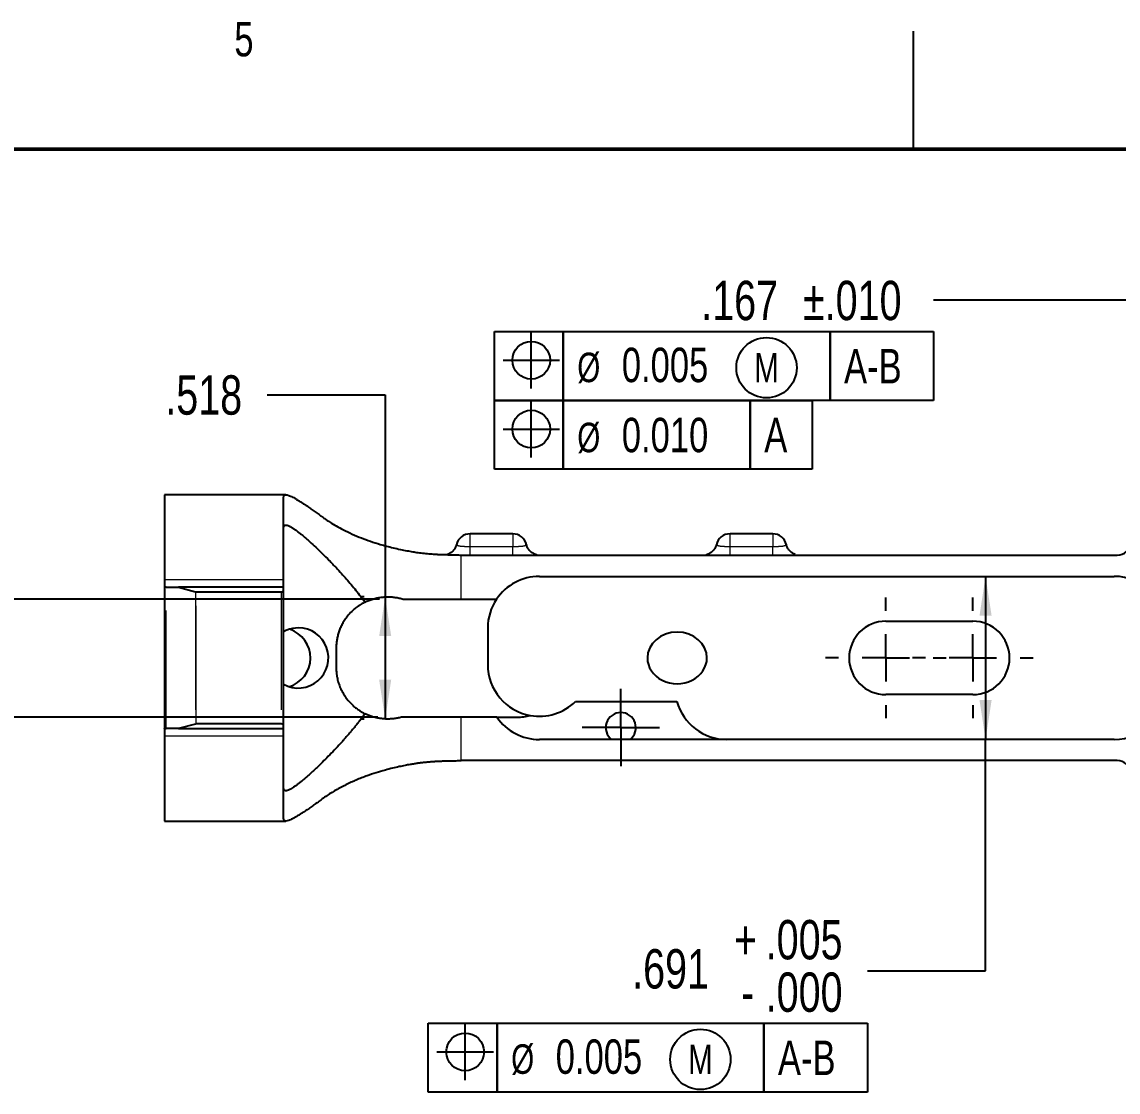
# Model space of a CAD drawing. Header units: inches. Extents: x 0.2 to 16.8, y 0.2 to 10.8.
# Drawn here: x 3.779 to 6.1, y 8.504 to 10.77 of the extents above; entities that cross this region are included whole.
import ezdxf

# ---------------------------------------------------------------- set-up
doc = ezdxf.new("R2010")
doc.units = ezdxf.units.IN
doc.header["$MEASUREMENT"] = 0
doc.linetypes.add('PHANTOM', pattern=[0.5, 0.25, -0.05, 0.05, -0.05, 0.05, -0.05])
doc.layers.add('FORMAT', color=7, linetype='Continuous')
doc.styles.add('SLDTEXTSTYLE0', font='TXT', dxfattribs={"width": 0.75})
doc.dimstyles.new('SLDDIMSTYLE13', dxfattribs={"dimtxt": 0.083333, "dimasz": 0.083333, "dimexe": 0, "dimexo": 0.0625, "dimgap": 0.020833, "dimtad": 0, "dimtih": 1, "dimtoh": 1, "dimdec": 3, "dimlfac": 2, "dimrnd": 1e-09, "dimzin": 12, "dimdsep": 46, "dimtxsty": 'SLDTEXTSTYLE0', "dimsah": 1, "dimcen": 0.09, "dimadec": 0, "dimazin": 3, "dimtol": 1, "dimtp": 0.01, "dimtm": 0.01, "dimtfac": 1, "dimtdec": 3, "dimtmove": 0, "dimatfit": 0, "dimfxl": 1, "dimfrac": 2, "dimtolj": 1, "dimtzin": 0, "dimarcsym": 0})
doc.dimstyles.new('SLDDIMSTYLE14', dxfattribs={"dimtxt": 0.083333, "dimasz": 0.083333, "dimexe": 0, "dimexo": 0.0625, "dimgap": 0.020833, "dimtad": 0, "dimtih": 1, "dimtoh": 1, "dimdec": 3, "dimlfac": 2, "dimrnd": 1e-09, "dimzin": 12, "dimdsep": 46, "dimtxsty": 'SLDTEXTSTYLE0', "dimsah": 1, "dimcen": 0.09, "dimadec": 0, "dimazin": 3, "dimtfac": 1, "dimtdec": 3, "dimtofl": 0, "dimtmove": 0, "dimatfit": 3, "dimfxl": 1, "dimfrac": 2, "dimtolj": 1, "dimtzin": 12, "dimarcsym": 0})
doc.dimstyles.new('SLDDIMSTYLE15', dxfattribs={"dimtxt": 0.083333, "dimasz": 0.083333, "dimexe": 0, "dimexo": 0.0625, "dimgap": 0.020833, "dimtad": 0, "dimtih": 1, "dimtoh": 1, "dimdec": 3, "dimlfac": 2, "dimrnd": 1e-09, "dimzin": 4, "dimdsep": 46, "dimtxsty": 'SLDTEXTSTYLE0', "dimsah": 1, "dimcen": 0.09, "dimadec": 0, "dimazin": 1, "dimtol": 1, "dimtp": 0.002, "dimtm": 0.002, "dimtfac": 1, "dimtdec": 3, "dimtofl": 0, "dimtmove": 0, "dimatfit": 3, "dimfxl": 1, "dimfrac": 2, "dimtolj": 1, "dimarcsym": 0})
doc.dimstyles.new('SLDDIMSTYLE16', dxfattribs={"dimtxt": 0.083333, "dimasz": 0.083333, "dimexe": 0, "dimexo": 0.0625, "dimgap": 0.020833, "dimtad": 0, "dimtih": 1, "dimtoh": 1, "dimdec": 3, "dimlfac": 2, "dimrnd": 1e-09, "dimzin": 12, "dimdsep": 46, "dimtxsty": 'SLDTEXTSTYLE0', "dimsah": 1, "dimcen": 0.09, "dimadec": 0, "dimazin": 3, "dimtol": 1, "dimtp": 0.005, "dimtfac": 1, "dimtdec": 3, "dimtofl": 0, "dimtmove": 0, "dimatfit": 3, "dimfxl": 1, "dimfrac": 2, "dimtolj": 1, "dimtzin": 4, "dimarcsym": 0})

# ---------------------------------------------------------------- blocks, each defined once
blk = doc.blocks.new('_D_13')
at = {"layer": 'FORMAT'}
for p, q in [((6.2518, 9.7435), (6.2518, 10.2303)), ((6.3353, 9.7435), (6.3353, 10.2303)), ((6.2518, 10.1803), (5.7092, 10.1803)), ((6.3353, 10.1803), (6.4955, 10.1803))]:
    blk.add_line(p, q, dxfattribs=at)
for points in [[(6.2518, 10.1803), (6.1684, 10.1931), (6.1684, 10.1675)], [(6.3353, 10.1803), (6.4186, 10.1675), (6.4186, 10.1931)]]:
    blk.add_solid(points, dxfattribs=at)
at = {"layer": 'FORMAT', "char_height": 0.08333, "attachment_point": 1, "style": 'SLDTEXTSTYLE0'}
for s, insert in [('.167', (5.2173, 10.2215)), ('±.010', (5.4328, 10.2215))]:
    blk.add_mtext(s, dxfattribs=dict(at, insert=insert))
blk = doc.blocks.new('_D_14')
at = {"layer": 'FORMAT'}
for p, q in [((4.2983, 9.9801), (4.5483, 9.9801)), ((4.5483, 9.9801), (4.5483, 9.5523)), ((4.5038, 9.5523), (4.4983, 9.5523)), ((4.5483, 9.5523), (4.5483, 9.2935)), ((4.5038, 9.2935), (4.4983, 9.2935))]:
    blk.add_line(p, q, dxfattribs=at)
for points in [[(4.5483, 9.5523), (4.5355, 9.469), (4.5611, 9.469)], [(4.5483, 9.2935), (4.5611, 9.3768), (4.5355, 9.3768)]]:
    blk.add_solid(points, dxfattribs=at)
at = {"layer": 'FORMAT', "insert": (4.0828, 10.0214), "char_height": 0.08333, "attachment_point": 1, "style": 'SLDTEXTSTYLE0'}
blk.add_mtext('.518', dxfattribs=at)
blk = doc.blocks.new('_D_15')
at = {"layer": 'FORMAT'}
for p, q in [((3.2006, 10.0772), (3.4506, 10.0772)), ((3.4506, 10.0772), (3.4506, 9.5474)), ((4.5362, 9.5474), (3.4006, 9.5474)), ((3.4506, 9.2974), (3.4506, 9.5474)), ((4.5329, 9.2974), (3.4006, 9.2974))]:
    blk.add_line(p, q, dxfattribs=at)
for points in [[(3.4506, 9.5474), (3.4378, 9.4641), (3.4634, 9.4641)], [(3.4506, 9.2974), (3.4634, 9.3807), (3.4378, 9.3807)]]:
    blk.add_solid(points, dxfattribs=at)
at = {"layer": 'FORMAT', "char_height": 0.08333, "attachment_point": 1, "style": 'SLDTEXTSTYLE0'}
for s, insert in [('.500', (2.7088, 10.1184)), ('±.002', (2.9242, 10.1184))]:
    blk.add_mtext(s, dxfattribs=dict(at, insert=insert))
blk = doc.blocks.new('_D_16')
at = {"layer": 'FORMAT'}
for p, q in [((5.8192, 9.5956), (5.8192, 9.2502)), ((5.8192, 8.7605), (5.8192, 9.2502)), ((5.5692, 8.7605), (5.8192, 8.7605))]:
    blk.add_line(p, q, dxfattribs=at)
for points in [[(5.8192, 9.5956), (5.8064, 9.5123), (5.832, 9.5123)], [(5.8192, 9.2502), (5.832, 9.3335), (5.8064, 9.3335)]]:
    blk.add_solid(points, dxfattribs=at)
at = {"layer": 'FORMAT', "attachment_point": 1, "style": 'SLDTEXTSTYLE0'}
for s, insert, char_height in [('.005', (5.3538, 8.8679), 0.08333), ('+', (5.2865, 8.8679), 0.0833), ('.691', (5.0711, 8.8062), 0.08333), ('.000', (5.3538, 8.7568), 0.08333), ('-', (5.3017, 8.7568), 0.0833)]:
    blk.add_mtext(s, dxfattribs=dict(at, insert=insert, char_height=char_height))
blk = doc.blocks.new('SW_SYMBOL_GTOL_POSI')
at = {"layer": 'FORMAT', "color": 0}
for p, q in [((29.5, -9.8), (29.5, 49.2)), ((0, 19.7), (59.1, 19.7))]:
    blk.add_line(p, q, dxfattribs=at)
blk.add_circle((29.5, 19.7), 19.7, dxfattribs=at)
blk = doc.blocks.new('SW_SYMBOL_CL_M')
at = {"layer": 'FORMAT', "color": 0}
blk.add_circle((31.5, 19.7), 31.5, dxfattribs=at)
at = {"layer": 'FORMAT', "color": 0, "insert": (31.5, 19.7), "char_height": 30.8, "attachment_point": 5, "style": 'SLDTEXTSTYLE0'}
blk.add_mtext('M', dxfattribs=at)
blk = doc.blocks.new('SW_GTOL_5')
at = {"layer": 'FORMAT', "color": 0}
for p, q in [((-0.0182, -0.0365), (-0.0182, 0.1094)), ((-0.0182, 0.1094), (0.1276, 0.1094)), ((0.1276, 0.1094), (0.1276, -0.0365)), ((0.1276, -0.0365), (0.1276, 0.1094)), ((0.1276, 0.1094), (0.6923, 0.1094)), ((0.6923, 0.1094), (0.6923, -0.0365)), ((0.6923, -0.0365), (0.6923, 0.1094)), ((0.6923, 0.1094), (0.9114, 0.1094)), ((0.9114, 0.1094), (0.9114, -0.0365)), ((0.1276, -0.0365), (-0.0182, -0.0365)), ((-0.0182, -0.1823), (-0.0182, -0.0365)), ((-0.0182, -0.0365), (0.1276, -0.0365)), ((0.6923, -0.0365), (0.1276, -0.0365)), ((0.1276, -0.0365), (0.1276, -0.1823)), ((0.1276, -0.1823), (0.1276, -0.0365)), ((0.1276, -0.0365), (0.5235, -0.0365)), ((0.5235, -0.0365), (0.5235, -0.1823)), ((0.5235, -0.1823), (0.5235, -0.0365)), ((0.5235, -0.0365), (0.6546, -0.0365)), ((0.6546, -0.0365), (0.6546, -0.1823)), ((0.9114, -0.0365), (0.6923, -0.0365)), ((0.1276, -0.1823), (-0.0182, -0.1823)), ((0.5235, -0.1823), (0.1276, -0.1823)), ((0.6546, -0.1823), (0.5235, -0.1823))]:
    blk.add_line(p, q, dxfattribs=at)
at = {"layer": 'FORMAT', "color": 0, "xscale": 0.0020277832, "yscale": 0.0020277832, "zscale": 0.0020277832}
for name, p in [('SW_SYMBOL_GTOL_POSI', (0, 0.0087)), ('SW_SYMBOL_CL_M', (0.4939, -0.0072)), ('SW_SYMBOL_GTOL_POSI', (0, -0.1372))]:
    blk.add_blockref(name, p, dxfattribs=at)
at = {"layer": 'FORMAT', "color": 0, "attachment_point": 1, "style": 'SLDTEXTSTYLE0'}
for s, insert, char_height in [('0.005', (0.2515, 0.0751), 0.07292), ('A-B', (0.7219, 0.0725), 0.07292), ('%%c', (0.1572, 0.0647), 0.0625), ('%%c', (0.1572, -0.0837), 0.0625), ('0.010', (0.2515, -0.0733), 0.07292), ('A', (0.553, -0.0733), 0.0729)]:
    blk.add_mtext(s, dxfattribs=dict(at, insert=insert, char_height=char_height))
blk = doc.blocks.new('SW_GTOL_7')
at = {"layer": 'FORMAT', "color": 0}
for p, q in [((-0.0182, -0.0365), (-0.0182, 0.1094)), ((-0.0182, 0.1094), (0.1276, 0.1094)), ((0.1276, 0.1094), (0.1276, -0.0365)), ((0.1276, -0.0365), (0.1276, 0.1094)), ((0.1276, 0.1094), (0.6923, 0.1094)), ((0.6923, 0.1094), (0.6923, -0.0365)), ((0.6923, -0.0365), (0.6923, 0.1094)), ((0.6923, 0.1094), (0.9114, 0.1094)), ((0.9114, 0.1094), (0.9114, -0.0365)), ((0.1276, -0.0365), (-0.0182, -0.0365)), ((0.6923, -0.0365), (0.1276, -0.0365)), ((0.9114, -0.0365), (0.6923, -0.0365))]:
    blk.add_line(p, q, dxfattribs=at)
at = {"layer": 'FORMAT', "color": 0, "xscale": 0.0020277832, "yscale": 0.0020277832, "zscale": 0.0020277832}
for name, p in [('SW_SYMBOL_GTOL_POSI', (0, 0.0087)), ('SW_SYMBOL_CL_M', (0.4939, -0.0072))]:
    blk.add_blockref(name, p, dxfattribs=at)
at = {"layer": 'FORMAT', "color": 0, "attachment_point": 1, "style": 'SLDTEXTSTYLE0'}
for s, insert, char_height in [('0.005', (0.2515, 0.0751), 0.07292), ('A-B', (0.7219, 0.0725), 0.07292), ('%%c', (0.1572, 0.0647), 0.0625)]:
    blk.add_mtext(s, dxfattribs=dict(at, insert=insert, char_height=char_height))
blk = doc.blocks.new('SW_CENTERMARKSYMBOL_13')
at = {"layer": 'FORMAT', "color": 0}
for p, q in [((0, 0.1), (0, 0.1278)), ((0, 0), (0, 0.05)), ((-0.1, 0), (-0.1278, 0)), ((0, 0), (-0.05, 0)), ((0, 0), (0, -0.05)), ((0, 0), (0.05, 0)), ((0.1, 0), (0.1278, 0)), ((0, -0.1), (0, -0.1278))]:
    blk.add_line(p, q, dxfattribs=at)
blk = doc.blocks.new('SW_CENTERMARKSYMBOL_14')
at = {"layer": 'FORMAT', "color": 0}
for p, q in [((0, 0.1), (0, 0.1278)), ((0, 0), (0, 0.05)), ((-0.1, 0), (-0.1278, 0)), ((0, 0), (-0.05, 0)), ((0, 0), (0, -0.05)), ((0, 0), (0.05, 0)), ((0.1, 0), (0.1278, 0)), ((0, -0.1), (0, -0.1278))]:
    blk.add_line(p, q, dxfattribs=at)
blk = doc.blocks.new('SW_CENTERMARKSYMBOL_15')
at = {"layer": 'FORMAT', "color": 0}
for p, q in [((0, 0.05), (0, 0.081875)), ((0, 0), (0, 0.05)), ((-0.05, 0), (-0.081875, 0)), ((0, 0), (-0.05, 0)), ((0, 0), (0, -0.05)), ((0, 0), (0.05, 0)), ((0.05, 0), (0.081875, 0)), ((0, -0.05), (0, -0.081875))]:
    blk.add_line(p, q, dxfattribs=at)

msp = doc.modelspace()

# ---------------------------------------------------------------- linework, layer by layer
at = {"color": 7, "linetype": 'Continuous', "lineweight": 25}
for p, q in [((5.666667, 10.5), (5.666667, 10.75)), ((4.338181, 9.768379), (4.081363, 9.768379)), ((4.081363, 9.768379), (4.081363, 9.587935)), ((4.333331, 9.587935), (4.333331, 9.763122)), ((4.818567, 9.685702), (4.728016, 9.685702)), ((5.368764, 9.685702), (5.278213, 9.685702)), ((4.711166, 9.640426), (6.09792, 9.640426)), ((4.868958, 9.640816), (4.866279, 9.642072)), ((5.368764, 9.640426), (5.368764, 9.641073)), ((5.416105, 9.641883), (5.416502, 9.642063)), ((4.081363, 9.587935), (4.081363, 9.572721)), ((4.333331, 9.572513), (4.333331, 9.587935)), ((4.87467, 9.595643), (6.091205, 9.595643)), ((4.081363, 9.572721), (4.081363, 9.273092)), ((4.08501, 9.572513), (4.082824, 9.572513)), ((4.08501, 9.572513), (4.110749, 9.572513)), ((4.110749, 9.572513), (4.146856, 9.562838)), ((4.333331, 9.572513), (4.110749, 9.572513)), ((4.148129, 9.56267), (4.32841, 9.56267)), ((4.333331, 9.567591), (4.333331, 9.572513)), ((4.333331, 9.278221), (4.333331, 9.567591)), ((4.586224, 9.547414), (4.708331, 9.547414)), ((4.708331, 9.547414), (4.784049, 9.547414)), ((5.608134, 9.500662), (5.792189, 9.500662)), ((4.765418, 9.486391), (4.765418, 9.40861)), ((4.444551, 9.443083), (4.444551, 9.402729)), ((4.951441, 9.330879), (5.166008, 9.330879)), ((5.792189, 9.34515), (5.608134, 9.34515)), ((4.146856, 9.282975), (4.110749, 9.2733)), ((4.32841, 9.283143), (4.148129, 9.283143)), ((4.708331, 9.297414), (4.582868, 9.297414)), ((4.78472, 9.297414), (4.708331, 9.297414)), ((4.78472, 9.297414), (4.827426, 9.297414)), ((4.081363, 9.273092), (4.081363, 9.257877)), ((4.082824, 9.2733), (4.08501, 9.2733)), ((4.110749, 9.2733), (4.08501, 9.2733)), ((4.110749, 9.2733), (4.333331, 9.2733)), ((4.333331, 9.2733), (4.333331, 9.278221)), ((4.333331, 9.257877), (4.333331, 9.2733)), ((4.081363, 9.257877), (4.081363, 9.077434)), ((4.333331, 9.082691), (4.333331, 9.257877)), ((6.091205, 9.25017), (4.87467, 9.25017)), ((6.09792, 9.205387), (4.711166, 9.205387)), ((4.081363, 9.077434), (4.338181, 9.077434))]:
    msp.add_line(p, q, dxfattribs=at)
at = {"color": 7, "linetype": 'Continuous', "lineweight": 50}
msp.add_line((0.5, 10.5), (16.5, 10.5), dxfattribs=at)
at = {"color": 8, "linetype": 'PHANTOM', "lineweight": 18}
for p, q in [((4.728016, 9.658298), (4.728016, 9.685702)), ((4.818567, 9.685702), (4.818567, 9.658298)), ((5.278213, 9.658298), (5.278213, 9.685702)), ((5.368764, 9.685702), (5.368764, 9.658298)), ((4.818567, 9.658298), (4.728016, 9.658298)), ((5.368764, 9.658298), (5.278213, 9.658298)), ((4.708331, 9.640514), (4.708331, 9.547414)), ((4.333331, 9.587935), (4.081363, 9.587935)), ((4.08501, 9.2733), (4.08501, 9.572513)), ((4.146856, 9.562838), (4.146856, 9.282975)), ((4.148129, 9.283143), (4.148129, 9.56267)), ((4.32841, 9.56267), (4.32841, 9.283143)), ((4.708331, 9.297414), (4.708331, 9.205299)), ((4.081363, 9.257877), (4.333331, 9.257877))]:
    msp.add_line(p, q, dxfattribs=at)
at = {"color": 7, "linetype": 'Continuous', "lineweight": 25}
for centre, radius, start, end in [((4.728016, 9.656174), 0.029528, 90, 167.321503), ((4.818567, 9.656174), 0.029528, 12.697218, 90), ((5.278213, 9.656174), 0.029528, 90, 167.339935), ((5.368764, 9.656174), 0.029528, 12.699639, 90), ((6.09792, 9.669954), 0.029528, 270, 353.780752), ((4.711164, 9.686189), 0.045763, 266.450202, 270.00135), ((4.87467, 9.486391), 0.109252, 90, 146.043829), ((6.091205, 9.486391), 0.109252, 0, 90), ((4.148129, 9.567591), 0.004921, 255, 270), ((4.32841, 9.567591), 0.004921, 270, 360), ((4.87467, 9.486391), 0.109252, 146.043829, 180), ((5.608134, 9.422906), 0.077756, 90, 270), ((5.792189, 9.422906), 0.077756, 270, 90), ((4.364267, 9.422893), 0.063764, 240.976716, 89.759445), ((4.326287, 9.422909), 0.063839, 286.70998, 71.882633), ((4.87467, 9.40861), 0.109252, 180, 259.858149), ((6.091205, 9.359422), 0.109252, 270, 0), ((4.87467, 9.40861), 0.109252, 259.858149, 314.644246), ((5.271466, 9.359422), 0.109252, 195.144914, 270), ((5.047111, 9.275268), 0.031875, 308.056657, 231.943343), ((4.148129, 9.278221), 0.004921, 90, 105), ((4.32841, 9.278221), 0.004921, 360, 90), ((4.87467, 9.359422), 0.109252, 214.580778, 270), ((4.827426, 9.406666), 0.109252, 270, 284.853394), ((6.09792, 9.175859), 0.029528, 6.219248, 90)]:
    msp.add_arc(centre, radius, start, end, dxfattribs=at)
for centre, major_axis, ratio, start_param, end_param in [((4.711939, 9.682173), (0.043269, 0.007479), 0.94921179, 4.41452188, 4.46737881), ((5.166316, 9.422906), (0.063077, 0), 0.8660254, 0, 3.14159265), ((5.166316, 9.422906), (0.063077, 0), 0.8660254, 3.14159265, 6.28318531), ((4.753586, 9.059143), (-0.058779, 0.143097), 0.51345385, 6.11019455, 6.13834048)]:
    msp.add_ellipse(centre, major_axis=major_axis, ratio=ratio, start_param=start_param, end_param=end_param, dxfattribs=at)
for points, knots in [([(4.333331, 9.763122), (4.333343, 9.763502), (4.333366, 9.764262), (4.333553, 9.765235), (4.333852, 9.766084), (4.334274, 9.766798), (4.334816, 9.76738), (4.335479, 9.767831), (4.336261, 9.768151), (4.337165, 9.76834), (4.339342, 9.768468), (4.343774, 9.767526), (4.350562, 9.764507), (4.356964, 9.761044), (4.362141, 9.758015), (4.367834, 9.754484), (4.374045, 9.750455), (4.380772, 9.74594), (4.388024, 9.740939), (4.395766, 9.735491), (4.401292, 9.731524), (4.404078, 9.729524)], [0, 0, 0, 0, 0.02828295, 0.05651774, 0.08471335, 0.11287878, 0.14102308, 0.16915531, 0.19728453, 0.22541983, 0.25357026, 0.37698532, 0.50246223, 0.56181133, 0.62184122, 0.68262089, 0.7442168, 0.80669281, 0.87011011, 0.93452723, 1, 1, 1, 1]), ([(4.404078, 9.729524), (4.405493, 9.728504), (4.406923, 9.727466), (4.409087, 9.725881), (4.409813, 9.725347), (4.410903, 9.724543), (4.411284, 9.724261), (4.411974, 9.72375), (4.412259, 9.723538), (4.412493, 9.723365)], [0, 0, 0, 0, 0.5, 0.5, 0.75, 0.75, 0.875, 0.875, 1, 1, 1, 1]), ([(4.412493, 9.723365), (4.413917, 9.72232), (4.417469, 9.719711), (4.424098, 9.715113), (4.433256, 9.709143), (4.445236, 9.701962), (4.466261, 9.690567), (4.490427, 9.679683), (4.517205, 9.669844), (4.539372, 9.662748), (4.560768, 9.657022), (4.579884, 9.65272), (4.593744, 9.649982), (4.606091, 9.647814), (4.613865, 9.646644), (4.617466, 9.646102)], [0, 0, 0, 0, 0.028968998, 0.072309423, 0.12984076, 0.201319875, 0.286439685, 0.484896364, 0.572474954, 0.666863861, 0.786187124, 0.850096287, 0.906965536, 0.956904295, 1, 1, 1, 1]), ([(4.333331, 9.697673), (4.333342, 9.698126), (4.333363, 9.699032), (4.333535, 9.700203), (4.33381, 9.701234), (4.334201, 9.702113), (4.334703, 9.702842), (4.335319, 9.70342), (4.336049, 9.703849), (4.336894, 9.704127), (4.337854, 9.704255), (4.33893, 9.704233), (4.340122, 9.704061), (4.34143, 9.703739), (4.342855, 9.703266), (4.344397, 9.702644), (4.346056, 9.701871), (4.347834, 9.700948), (4.349729, 9.699875), (4.351742, 9.698652), (4.353873, 9.697279), (4.356122, 9.695755), (4.358489, 9.694082), (4.360975, 9.692258), (4.363579, 9.690284), (4.3663, 9.688161), (4.36914, 9.685887), (4.372097, 9.683463), (4.375172, 9.680889), (4.378363, 9.678164), (4.381672, 9.67529), (4.385096, 9.672266), (4.391494, 9.666528), (4.4013, 9.657484), (4.415032, 9.644265), (4.429632, 9.629599), (4.443238, 9.615327), (4.455443, 9.602079), (4.46592, 9.590344), (4.476202, 9.578383), (4.486225, 9.566186), (4.495961, 9.553794), (4.502222, 9.545234), (4.505325, 9.540991)], [0, 0, 0, 0, 0.0154514, 0.03086938, 0.04626207, 0.0616376, 0.07700414, 0.09236989, 0.10774304, 0.12313175, 0.13854419, 0.15398847, 0.16947264, 0.18500472, 0.20059264, 0.21624423, 0.23196725, 0.24776933, 0.26365802, 0.27964071, 0.29572468, 0.31191707, 0.32822489, 0.34465498, 0.36121403, 0.37790861, 0.39474508, 0.41172967, 0.42886846, 0.44616734, 0.46363205, 0.48126817, 0.49908111, 0.56021864, 0.6222945, 0.68548758, 0.74996743, 0.79370473, 0.83654955, 0.87854948, 0.91975503, 0.96021971, 1, 1, 1, 1]), ([(4.69931, 9.663102), (4.698563, 9.660745), (4.697069, 9.656029), (4.692674, 9.649983), (4.687108, 9.644988), (4.68256, 9.643039), (4.680285, 9.642065)], [0, 0, 0, 0, 0.24988765, 0.50001355, 0.74998312, 1, 1, 1, 1]), ([(4.866298, 9.642065), (4.864024, 9.643039), (4.859476, 9.644988), (4.853909, 9.649983), (4.849515, 9.656029), (4.84802, 9.660745), (4.847273, 9.663102)], [0, 0, 0, 0, 0.25001647, 0.49998463, 0.75011069, 1, 1, 1, 1]), ([(5.249507, 9.663101), (5.24876, 9.660744), (5.247264, 9.656028), (5.24287, 9.649982), (5.237304, 9.644987), (5.232756, 9.643039), (5.230482, 9.642065)], [0, 0, 0, 0, 0.24989623, 0.50002295, 0.74998517, 1, 1, 1, 1]), ([(5.416495, 9.642065), (5.414221, 9.643039), (5.409672, 9.644989), (5.404103, 9.649983), (5.399707, 9.65603), (5.398215, 9.660748), (5.39747, 9.663105)], [0, 0, 0, 0, 0.25002552, 0.50002528, 0.75014913, 1, 1, 1, 1]), ([(4.617466, 9.646102), (4.61966, 9.645798), (4.624024, 9.645192), (4.630585, 9.64445), (4.637096, 9.643813), (4.643545, 9.64328), (4.649916, 9.642827), (4.654146, 9.642584), (4.656242, 9.642463)], [0, 0, 0, 0, 0.17217631, 0.34250624, 0.51069842, 0.676493, 0.83966062, 1, 1, 1, 1]), ([(4.656242, 9.642463), (4.658798, 9.642333), (4.663929, 9.642072), (4.671687, 9.641798), (4.679525, 9.641591), (4.687444, 9.641443), (4.692755, 9.641387), (4.695422, 9.641359)], [0, 0, 0, 0, 0.19677313, 0.39505445, 0.5949505, 0.79656523, 1, 1, 1, 1]), ([(4.868986, 9.64078), (4.869069, 9.640788), (4.870332, 9.64091), (4.868257, 9.641504), (4.866317, 9.642058)], [0, 0, 0, 0, 0.06578939, 1, 1, 1, 1]), ([(5.230501, 9.642071), (5.228578, 9.641514), (5.226512, 9.640915), (5.227739, 9.640792), (5.227823, 9.640783)], [0, 0, 0, 0, 0.93141519, 1, 1, 1, 1]), ([(5.230462, 9.642058), (5.228624, 9.641515), (5.226499, 9.640888), (5.227601, 9.640767), (5.227749, 9.640751)], [0, 0, 0, 0, 0.86547718, 1, 1, 1, 1]), ([(4.082824, 9.572513), (4.082634, 9.572514), (4.082261, 9.572517), (4.081849, 9.572543), (4.081563, 9.572584), (4.081393, 9.572641), (4.081373, 9.572694), (4.081363, 9.572721)], [0, 0, 0, 0, 0.21622978, 0.42424177, 0.62413235, 0.81601054, 1, 1, 1, 1]), ([(4.505325, 9.540991), (4.504087, 9.54036), (4.501501, 9.539044), (4.49758, 9.536794), (4.493453, 9.534201), (4.489163, 9.531216), (4.484745, 9.527806), (4.478076, 9.522075), (4.470965, 9.514678), (4.464955, 9.506808), (4.46045, 9.5), (4.456479, 9.49303), (4.452553, 9.48447), (4.449472, 9.475907), (4.447181, 9.46743), (4.445635, 9.459112), (4.444716, 9.451019), (4.444606, 9.44569), (4.444551, 9.443083)], [0, 0, 0, 0, 0.03431975, 0.07163423, 0.11194722, 0.1552617, 0.20158003, 0.25090412, 0.37462614, 0.45691878, 0.49774225, 0.57824501, 0.65577033, 0.73034999, 0.80201976, 0.87081994, 0.93679611, 1, 1, 1, 1]), ([(4.505325, 9.540991), (4.506686, 9.541645), (4.509396, 9.542948), (4.513554, 9.54469), (4.517757, 9.546264), (4.522012, 9.547655), (4.526316, 9.548869), (4.53067, 9.549902), (4.535074, 9.550757), (4.539526, 9.551432), (4.545343, 9.552073), (4.552525, 9.552445), (4.561059, 9.552223), (4.56953, 9.551317), (4.577938, 9.549788), (4.583464, 9.548205), (4.586224, 9.547414)], [0, 0, 0, 0, 0.05672768, 0.11297575, 0.16880869, 0.22429245, 0.27949421, 0.33448219, 0.38932541, 0.44409343, 0.49885609, 0.60174757, 0.70277338, 0.80245798, 0.90134719, 1, 1, 1, 1]), ([(4.364535, 9.486656), (4.355994, 9.485914), (4.344929, 9.484953), (4.335485, 9.479575), (4.333331, 9.478348)], [0, 0, 0, 0, 0.77186798, 1, 1, 1, 1]), ([(4.444551, 9.402729), (4.44457, 9.401222), (4.444606, 9.398169), (4.444907, 9.393548), (4.445403, 9.388835), (4.446125, 9.384042), (4.447081, 9.379179), (4.448285, 9.37426), (4.449748, 9.369298), (4.451483, 9.36431), (4.4535, 9.359311), (4.455809, 9.354321), (4.458419, 9.349358), (4.461923, 9.343459), (4.46862, 9.333759), (4.477312, 9.324245), (4.486808, 9.316292), (4.493302, 9.311661), (4.499406, 9.307879), (4.503433, 9.305799), (4.505325, 9.304822)], [0, 0, 0, 0, 0.036540819, 0.074017976, 0.1124426, 0.151825019, 0.192174821, 0.233500924, 0.275811624, 0.319114653, 0.363417221, 0.408726062, 0.455047467, 0.502387327, 0.579198957, 0.749107262, 0.821955356, 0.888048211, 0.947392989, 1, 1, 1, 1]), ([(4.505325, 9.304822), (4.50374, 9.302637), (4.500554, 9.298243), (4.49567, 9.291767), (4.490688, 9.285331), (4.485606, 9.278946), (4.480434, 9.272609), (4.47518, 9.266321), (4.46985, 9.260082), (4.464454, 9.253891), (4.459, 9.247749), (4.450979, 9.238864), (4.440528, 9.227597), (4.427882, 9.214472), (4.415692, 9.202265), (4.405196, 9.192103), (4.396336, 9.183754), (4.388998, 9.177018), (4.3821, 9.170866), (4.375646, 9.1653), (4.369642, 9.160319), (4.364091, 9.155924), (4.358996, 9.152114), (4.35436, 9.14889), (4.350184, 9.146252), (4.346468, 9.144197), (4.343222, 9.14274), (4.340405, 9.141826), (4.338913, 9.141713), (4.338169, 9.141656)], [0, 0, 0, 0, 0.02379262, 0.04783655, 0.07214138, 0.09671641, 0.12157062, 0.14671271, 0.17215107, 0.1978938, 0.22394872, 0.25032337, 0.31326686, 0.37551468, 0.43717784, 0.49837056, 0.5408232, 0.58243689, 0.62325796, 0.66333545, 0.70272121, 0.74146983, 0.77963866, 0.8172877, 0.85447945, 0.89127875, 0.92775254, 0.96396956, 1, 1, 1, 1]), ([(4.582868, 9.297414), (4.581518, 9.297058), (4.578812, 9.296343), (4.574716, 9.295475), (4.570585, 9.294751), (4.566418, 9.294188), (4.560314, 9.293595), (4.552262, 9.293336), (4.543072, 9.293887), (4.534675, 9.295066), (4.527085, 9.296685), (4.519653, 9.298848), (4.512357, 9.301513), (4.507679, 9.303714), (4.505325, 9.304822)], [0, 0, 0, 0, 0.05012235, 0.10051932, 0.15126031, 0.20241331, 0.25404467, 0.37643515, 0.50059314, 0.59932811, 0.69826802, 0.7977847, 0.8982436, 1, 1, 1, 1]), ([(4.081363, 9.273092), (4.081378, 9.273124), (4.08141, 9.273191), (4.081684, 9.273253), (4.082134, 9.273293), (4.08259, 9.273298), (4.082824, 9.2733)], [0, 0, 0, 0, 0.23123576, 0.47483432, 0.73102406, 1, 1, 1, 1]), ([(4.617466, 9.199711), (4.615048, 9.199351), (4.609599, 9.19854), (4.600587, 9.197044), (4.589845, 9.195083), (4.577437, 9.192555), (4.563438, 9.189357), (4.540202, 9.183377), (4.514144, 9.17514), (4.490695, 9.165956), (4.476008, 9.159498), (4.465127, 9.154335), (4.454285, 9.148779), (4.443524, 9.142819), (4.43291, 9.13644), (4.422444, 9.129649), (4.415845, 9.124873), (4.412493, 9.122447)], [0, 0, 0, 0, 0.02890463, 0.06514756, 0.10879015, 0.15991368, 0.21862209, 0.28504437, 0.45921382, 0.57066222, 0.62593117, 0.68317325, 0.74241898, 0.80369756, 0.86703668, 0.93246256, 1, 1, 1, 1]), ([(4.656242, 9.20335), (4.653722, 9.203203), (4.64863, 9.202907), (4.640957, 9.202336), (4.633181, 9.201635), (4.625324, 9.20079), (4.620097, 9.200072), (4.617466, 9.199711)], [0, 0, 0, 0, 0.19275318, 0.38952258, 0.589946, 0.79360089, 1, 1, 1, 1]), ([(4.695422, 9.204454), (4.692755, 9.204426), (4.687444, 9.20437), (4.679525, 9.204222), (4.671687, 9.204014), (4.663929, 9.203741), (4.658798, 9.20348), (4.656242, 9.20335)], [0, 0, 0, 0, 0.20343477, 0.4050495, 0.60494555, 0.80322687, 1, 1, 1, 1]), ([(4.338169, 9.141656), (4.337818, 9.141672), (4.337117, 9.141702), (4.336221, 9.141951), (4.335441, 9.142349), (4.334785, 9.14291), (4.334251, 9.14363), (4.333838, 9.14451), (4.333546, 9.145554), (4.333364, 9.146746), (4.333342, 9.147675), (4.333331, 9.148139)], [0, 0, 0, 0, 0.11183055, 0.22333347, 0.33457158, 0.44560814, 0.55650676, 0.66733129, 0.77814569, 0.88901396, 1, 1, 1, 1]), ([(4.404078, 9.116288), (4.402578, 9.11521), (4.399591, 9.113062), (4.395266, 9.109981), (4.39108, 9.107025), (4.387044, 9.104204), (4.383154, 9.101516), (4.379412, 9.098964), (4.375817, 9.096549), (4.372368, 9.094273), (4.369067, 9.092135), (4.365914, 9.090139), (4.362907, 9.088284), (4.360047, 9.086572), (4.357335, 9.085004), (4.35477, 9.083581), (4.349951, 9.081034), (4.343774, 9.078286), (4.338983, 9.077268), (4.336388, 9.077565), (4.33502, 9.078186), (4.33405, 9.079241), (4.333443, 9.080694), (4.333368, 9.082025), (4.333331, 9.082691)], [0, 0, 0, 0, 0.03505431, 0.06980127, 0.10424907, 0.1384061, 0.17228099, 0.20588256, 0.23921989, 0.27230222, 0.30513906, 0.3377401, 0.37011526, 0.40227465, 0.4342286, 0.46598764, 0.49756249, 0.6230334, 0.74645038, 0.79710445, 0.84773359, 0.89839072, 0.94912866, 1, 1, 1, 1])]:
    msp.add_open_spline(points, degree=3, knots=knots, dxfattribs=at)
at = {"color": 8, "linetype": 'PHANTOM', "lineweight": 18}
for points, knots in [([(4.728016, 9.658298), (4.725787, 9.658309), (4.721319, 9.658332), (4.715018, 9.658543), (4.709483, 9.658898), (4.705, 9.659506), (4.701803, 9.660409), (4.699508, 9.662237), (4.699563, 9.662449), (4.699598, 9.662585)], [0, 0, 0, 0, 0.11657846, 0.23372708, 0.35203766, 0.47381679, 0.60228422, 0.74456694, 1, 1, 1, 1]), ([(4.728016, 9.640426), (4.728016, 9.640426), (4.728016, 9.642136), (4.728016, 9.648463), (4.728016, 9.65303), (4.728016, 9.658298)], [0, 0, 0, 0, 0.5, 0.5, 1, 1, 1, 1]), ([(4.846985, 9.662585), (4.84702, 9.662449), (4.847075, 9.662237), (4.84478, 9.660409), (4.841583, 9.659505), (4.8371, 9.658898), (4.831565, 9.658543), (4.825265, 9.658332), (4.820796, 9.658309), (4.818567, 9.658298)], [0, 0, 0, 0, 0.25543069, 0.39771395, 0.52618172, 0.64796115, 0.76627202, 0.88342102, 1, 1, 1, 1]), ([(4.818567, 9.640426), (4.818567, 9.640426), (4.818567, 9.642141), (4.818567, 9.64845), (4.818567, 9.65303), (4.818567, 9.658298)], [0, 0, 0, 0, 0.5, 0.5, 1, 1, 1, 1]), ([(5.278213, 9.658298), (5.276339, 9.658309), (5.272803, 9.65833), (5.266849, 9.658506), (5.261492, 9.658757), (5.257663, 9.659127), (5.254649, 9.659635), (5.252083, 9.660388), (5.24972, 9.662182), (5.249777, 9.662414), (5.249815, 9.662569)], [0, 0, 0, 0, 0.09812018, 0.18517888, 0.32607316, 0.42335345, 0.47469492, 0.5998619, 0.73477216, 1, 1, 1, 1]), ([(5.278213, 9.640426), (5.278213, 9.640426), (5.278213, 9.642136), (5.278213, 9.648463), (5.278213, 9.65303), (5.278213, 9.658298)], [0, 0, 0, 0, 0.5, 0.5, 1, 1, 1, 1]), ([(5.397393, 9.662882), (5.39751, 9.663138), (5.397506, 9.663132), (5.397255, 9.662597), (5.396994, 9.662144), (5.396108, 9.661256), (5.395481, 9.660813), (5.393794, 9.660087), (5.392737, 9.659785), (5.388916, 9.659041), (5.385533, 9.658753), (5.377676, 9.658378), (5.373218, 9.658296), (5.368764, 9.658298)], [0, 0, 0, 0, 0.125, 0.125, 0.25, 0.25, 0.375, 0.375, 0.5, 0.5, 0.75, 0.75, 1, 1, 1, 1]), ([(5.368764, 9.641073), (5.368764, 9.641217), (5.368764, 9.64166), (5.368764, 9.64504), (5.368764, 9.650663), (5.368764, 9.655753), (5.368764, 9.658298)], [0, 0, 0, 0, 0.13785954, 0.42523969, 0.71261985, 1, 1, 1, 1])]:
    msp.add_open_spline(points, degree=3, knots=knots, dxfattribs=at)
at = {"color": 7, "linetype": 'Continuous', "lineweight": 25}
for points in [[(4.695422, 9.641359), (4.698955, 9.641327), (4.702511, 9.641117), (4.706028, 9.640717)], [(4.706028, 9.205095), (4.702519, 9.204697), (4.698956, 9.204485), (4.695422, 9.204454)], [(4.711166, 9.205387), (4.71022, 9.205387), (4.709275, 9.205357), (4.708331, 9.205299)], [(4.412493, 9.122447), (4.40968, 9.120362), (4.406837, 9.118277), (4.404078, 9.116288)]]:
    msp.add_open_spline(points, degree=3, dxfattribs=at)

# ---------------------------------------------------------------- block references
at = {"layer": 'FORMAT'}
for name, p in [('SW_GTOL_5', (4.797725, 10.004709)), ('SW_CENTERMARKSYMBOL_13', (5.608134, 9.422906)), ('SW_CENTERMARKSYMBOL_14', (5.792189, 9.422906)), ('SW_CENTERMARKSYMBOL_15', (5.047111, 9.275268)), ('SW_GTOL_7', (4.65778, 8.539972))]:
    msp.add_blockref(name, p, dxfattribs=at)

# ---------------------------------------------------------------- texts
at = {"color": 7, "linetype": 'Continuous', "lineweight": 0, "insert": (4.249266, 10.76976), "char_height": 0.072917, "attachment_point": 2, "style": 'SLDTEXTSTYLE0'}
msp.add_mtext('5', dxfattribs=at)

# ---------------------------------------------------------------- dimensions: what is measured, and where the dimension line sits
at = {"layer": 'FORMAT'}
dim = msp.add_linear_dim(base=(6.251781, 10.180288), p1=(6.335281, 9.693452), p2=(6.251781, 9.693452), dimstyle='SLDDIMSTYLE13', dxfattribs=at)
dim.commit()
dim.dimension.update_dxf_attribs({"geometry": '_D_13', "text_midpoint": (5.463258, 10.180288), "dimtype": 160})
for base, p1, p2, dimstyle, picture, middle in [((3.450615, 9.547414), (4.582868, 9.297414), (4.586224, 9.547414), 'SLDDIMSTYLE15', '_D_15', (3.450615, 10.077219)), ((4.548272, 9.293477), (4.553803, 9.552335), (4.553803, 9.293477), 'SLDDIMSTYLE14', '_D_14', (4.548272, 9.980132)), ((5.819223, 9.25017), (6.091205, 9.595643), (6.091205, 9.25017), 'SLDDIMSTYLE16', '_D_16', (5.819223, 8.760458))]:
    dim = msp.add_linear_dim(base=base, p1=p1, p2=p2, angle=90, dimstyle=dimstyle, dxfattribs=at)
    dim.commit()
    dim.dimension.update_dxf_attribs({"geometry": picture, "text_midpoint": middle, "dimtype": 160})

doc.saveas('drawing.dxf')
